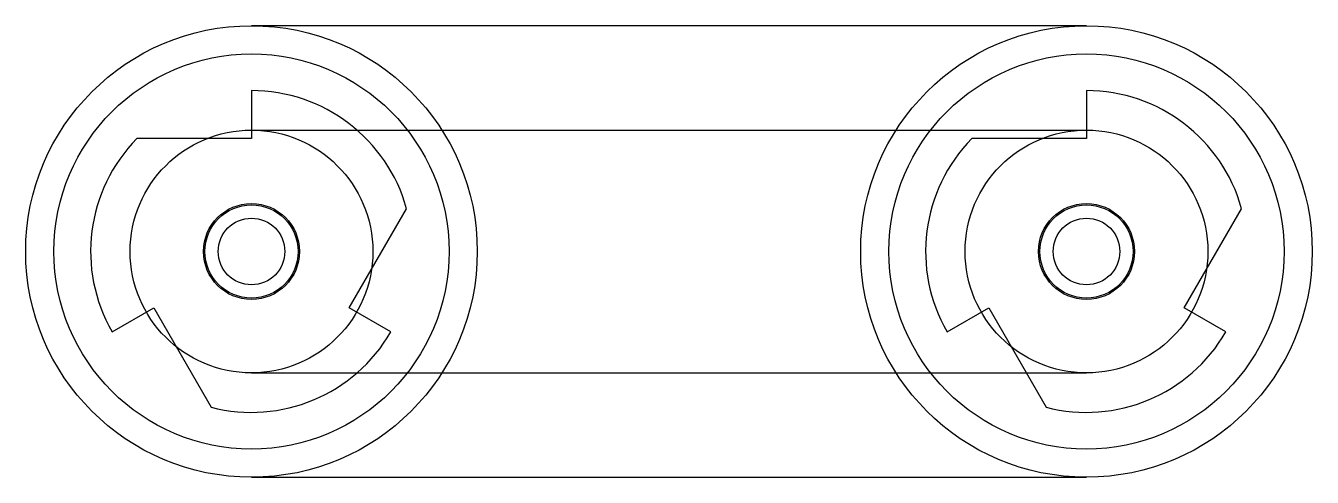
# Model space of a CAD drawing. Extents: x 15.6 to 17.88, y 16.77 to 17.57.
import ezdxf

# ---------------------------------------------------------------- set-up
doc = ezdxf.new("R2010")
doc.units = 0
doc.header["$LTSCALE"] = 5
doc.header["$MEASUREMENT"] = 0
for name, color, linetype in [('Z0_BOTCOMP', 4, 'Continuous'), ('Z0_CUT500', 4, 'Continuous'), ('Z0_RUBBER', 2, 'Continuous'), ('Z0_TOPCOMP', 6, 'Continuous')]:
    doc.layers.add(name, color=color, linetype=linetype)

msp = doc.modelspace()

# ---------------------------------------------------------------- linework, layer by layer
at = {"layer": 'Z0_BOTCOMP', "color": 4, "linetype": 'Continuous', "lineweight": 25}
for p, q in [((15.9958, 17.4501), (15.9958, 17.3651)), ((17.475, 17.4501), (17.475, 17.3651)), ((15.9958, 17.3651), (15.7928, 17.3651)), ((17.475, 17.3651), (17.272, 17.3651)), ((16.1691, 17.0651), (16.2706, 17.2409)), ((17.6482, 17.0651), (17.7497, 17.2409)), ((15.749, 17.0226), (15.8226, 17.0651)), ((15.8226, 17.0651), (15.9242, 16.8892)), ((16.2427, 17.0226), (16.1691, 17.0651)), ((17.2282, 17.0226), (17.3018, 17.0651)), ((17.3018, 17.0651), (17.4033, 16.8892)), ((17.7218, 17.0226), (17.6482, 17.0651))]:
    msp.add_line(p, q, dxfattribs=at)
for centre, radius in [((15.9958, 17.1651), 0.085), ((17.475, 17.1651), 0.085), ((15.9958, 17.1651), 0.059), ((17.475, 17.1651), 0.059)]:
    msp.add_circle(centre, radius, dxfattribs=at)
for centre, start, end in [((15.9958, 17.1651), 15.4321, 90), ((17.475, 17.1651), 15.4321, 90), ((15.9958, 17.1651), 135.4321, -150), ((17.475, 17.1651), 135.4321, -150), ((15.9958, 17.1651), -104.5679, -30), ((17.475, 17.1651), -104.5679, -30)]:
    msp.add_arc(centre, 0.285, start, end, dxfattribs=at)
at = {"layer": 'Z0_CUT500', "color": 5, "linetype": 'Continuous', "lineweight": 25}
for centre in [(15.9958, 17.1651), (17.475, 17.1651)]:
    msp.add_circle(centre, 0.0825, dxfattribs=at)
at = {"layer": 'Z0_RUBBER', "color": 2, "linetype": 'Continuous', "lineweight": 25}
for p, q in [((17.475, 17.5651), (15.9958, 17.5651)), ((15.9958, 17.3801), (17.475, 17.3801)), ((15.9958, 16.9501), (17.475, 16.9501)), ((15.9958, 16.7651), (17.475, 16.7651))]:
    msp.add_line(p, q, dxfattribs=at)
for centre, radius in [((15.9958, 17.1651), 0.4), ((17.475, 17.1651), 0.4), ((15.9958, 17.1651), 0.215), ((17.475, 17.1651), 0.215)]:
    msp.add_circle(centre, radius, dxfattribs=at)
at = {"layer": 'Z0_TOPCOMP', "color": 6, "linetype": 'Continuous', "lineweight": 25}
for centre in [(15.9958, 17.1651), (17.475, 17.1651)]:
    msp.add_circle(centre, 0.35, dxfattribs=at)

doc.saveas('drawing.dxf')
